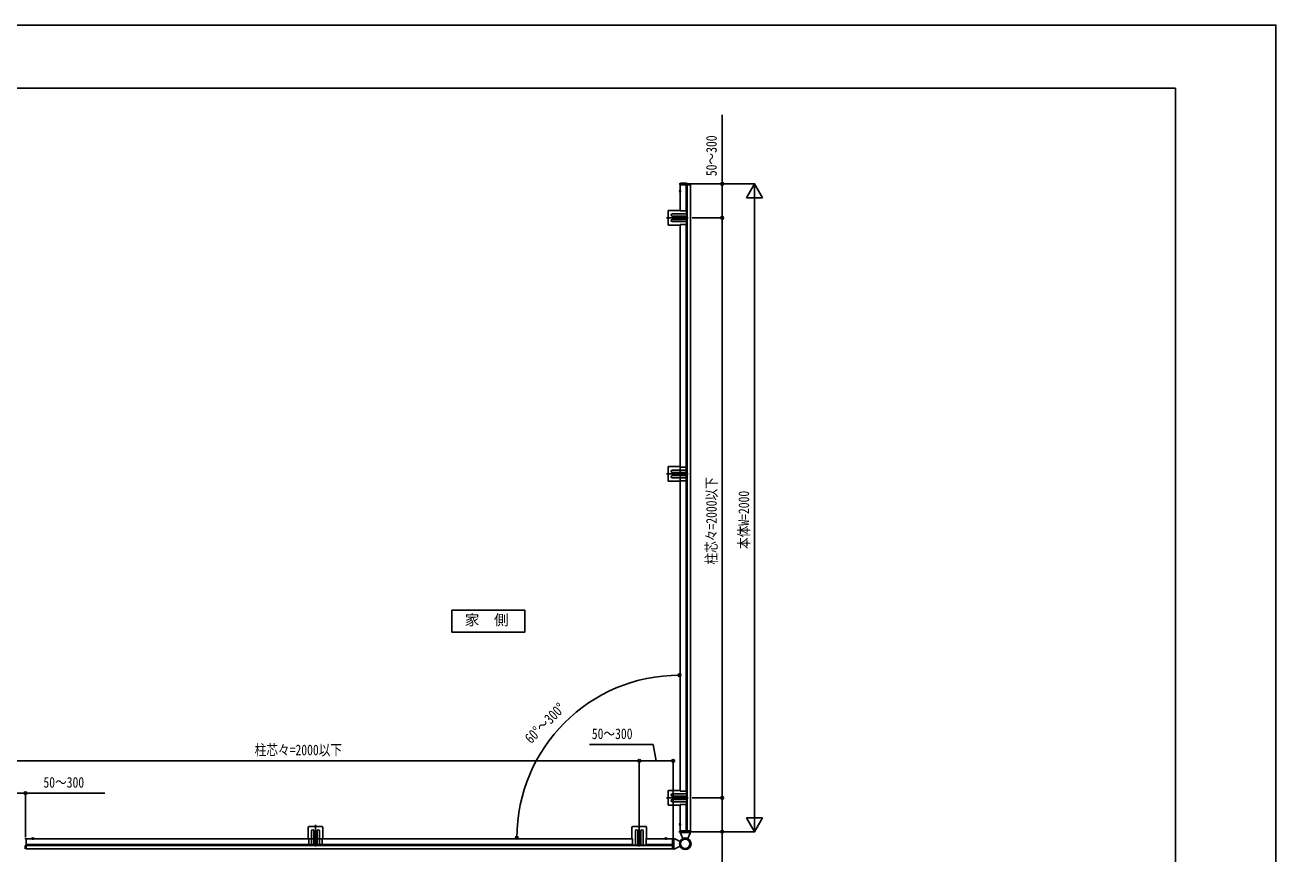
# Model space of a CAD drawing. Units: millimetres, scale not verified. Extents: x -4205 to 4205, y -2970 to 2970.
# Drawn here: x 342 to 4205, y 411 to 2970 of the extents above; entities that cross this region are included whole.
import ezdxf
from ezdxf.enums import TextEntityAlignment as Align

# ---------------------------------------------------------------- set-up
doc = ezdxf.new("R2010")
doc.units = ezdxf.units.MM
doc.header["$LTSCALE"] = 10
for name, color, linetype in [('0-2_USER1', 3, 'Continuous'), ('0-3_YKK_A1', 4, 'Continuous'), ('0-4_YKK_D', 6, 'Continuous'), ('0-5_YKK_ZWAK', 7, 'Continuous')]:
    doc.layers.add(name, color=color, linetype=linetype)
doc.styles.add('ＭＳ ゴシック', font='')
doc.styles.get('ＭＳ ゴシック').set_extended_font_data('MS Gothic')

msp = doc.modelspace()

# ---------------------------------------------------------------- linework, layer by layer
at = {"layer": '0-2_USER1'}
msp.add_lwpolyline([(1885.47, 1095.45), (1885.47, 1162.95), (1660.47, 1162.95), (1660.47, 1095.45)], close=True, dxfattribs=at)
at = {"layer": '0-3_YKK_A1'}
for p, q in [((2395.7, 2479.37), (2362.37, 2479.37)), ((2365.14, 2476.87), (2365.32, 2480.43)), ((2365.14, 2476.87), (2387.04, 2476.87)), ((2365.59, 2476.87), (2365.59, 2395.87)), ((2365.59, 2476.87), (2396.59, 2476.87)), ((2366.32, 2481.37), (2376.09, 2481.37)), ((2376.09, 2481.37), (2385.85, 2481.37)), ((2383.59, 2476.87), (2383.59, 2395.87)), ((2386.59, 2476.87), (2386.59, 481.87)), ((2396.59, 2476.87), (2386.59, 2476.87)), ((2386.85, 2480.43), (2386.94, 2478.78)), ((2395.82, 2478.87), (2387.35, 2478.87)), ((2396.59, 2476.87), (2396.59, 481.87)), ((2396.89, 2476.87), (2396.82, 2477.93)), ((2362.09, 2456.87), (2368.66, 2456.87)), ((2365.59, 2460.85), (2365.59, 2452.9)), ((2327.59, 2395.37), (2327.59, 2354.37)), ((2365.09, 2397.57), (2329.79, 2397.57)), ((2365.09, 2397.57), (2365.09, 2395.87)), ((2384.76, 2395.87), (2365.09, 2395.87)), ((2384.76, 2386.87), (2384.76, 2395.87)), ((2389.76, 2374.87), (2322.59, 2374.87)), ((2384.76, 2379.87), (2341.08, 2379.87)), ((2341.09, 2386.87), (2384.76, 2386.87)), ((2341.09, 2369.87), (2384.76, 2369.87)), ((2384.76, 2362.87), (2341.09, 2362.87)), ((2366.64, 2374.87), (2358.14, 2374.87)), ((2361.97, 2376.12), (2361.97, 2376.95)), ((2362.39, 2379.87), (2362.39, 2369.87)), ((2362.8, 2373.63), (2362.8, 2372.8)), ((2384.76, 2369.87), (2384.76, 2379.87)), ((2384.76, 2353.87), (2384.76, 2362.87)), ((2385.76, 2380.87), (2385.76, 2385.87)), ((2385.76, 2368.87), (2385.76, 2363.87)), ((2329.79, 2352.17), (2365.09, 2352.17)), ((2365.09, 2353.87), (2384.76, 2353.87)), ((2365.09, 2353.87), (2365.09, 2352.17)), ((2365.59, 2353.87), (2365.59, 604.87)), ((2383.59, 2353.87), (2383.59, 604.87)), ((2389.76, 1583.87), (2322.59, 1583.87)), ((2327.59, 1604.37), (2327.59, 1563.37)), ((2365.09, 1606.57), (2329.79, 1606.57)), ((2384.76, 1588.87), (2341.08, 1588.87)), ((2341.09, 1595.87), (2384.76, 1595.87)), ((2366.64, 1583.87), (2358.14, 1583.87)), ((2361.97, 1585.12), (2361.97, 1585.95)), ((2362.39, 1588.87), (2362.39, 1578.87)), ((2365.09, 1606.57), (2365.09, 1604.87)), ((2384.76, 1604.87), (2365.09, 1604.87)), ((2384.76, 1595.87), (2384.76, 1604.87)), ((2384.76, 1578.87), (2384.76, 1588.87)), ((2385.76, 1589.87), (2385.76, 1594.87)), ((2329.79, 1561.17), (2365.09, 1561.17)), ((2341.09, 1578.87), (2384.76, 1578.87)), ((2384.76, 1571.87), (2341.09, 1571.87)), ((2362.8, 1582.63), (2362.8, 1581.8)), ((2365.09, 1562.87), (2384.76, 1562.87)), ((2365.09, 1562.87), (2365.09, 1561.17)), ((2384.76, 1562.87), (2384.76, 1571.87)), ((2385.76, 1577.87), (2385.76, 1572.87)), ((2389.76, 583.87), (2322.59, 583.87)), ((2327.59, 604.37), (2327.59, 563.37)), ((2365.09, 606.57), (2329.79, 606.57)), ((2384.76, 588.87), (2341.08, 588.87)), ((2341.09, 595.87), (2384.76, 595.87)), ((2366.64, 583.87), (2358.14, 583.87)), ((2361.97, 585.12), (2361.97, 585.95)), ((2362.39, 588.87), (2362.39, 578.87)), ((2362.8, 582.63), (2362.8, 581.8)), ((2365.09, 606.57), (2365.09, 604.87)), ((2384.76, 604.87), (2365.09, 604.87)), ((2384.76, 595.87), (2384.76, 604.87)), ((2384.76, 578.87), (2384.76, 588.87)), ((2385.76, 589.87), (2385.76, 594.87)), ((2329.79, 561.17), (2365.09, 561.17)), ((2341.09, 578.87), (2384.76, 578.87)), ((2384.76, 571.87), (2341.09, 571.87)), ((2365.09, 562.87), (2384.76, 562.87)), ((2365.09, 562.87), (2365.09, 561.17)), ((2365.59, 562.87), (2365.59, 481.87)), ((2383.59, 562.87), (2383.59, 481.87)), ((2384.76, 562.87), (2384.76, 571.87)), ((2385.76, 577.87), (2385.76, 572.87)), ((2365.59, 497.9), (2365.59, 505.85)), ((1216.24, 493.17), (1216.24, 457.87)), ((1259.44, 495.37), (1218.44, 495.37)), ((1226.94, 438.2), (1226.94, 481.87)), ((1233.94, 481.87), (1233.94, 438.2)), ((1238.94, 433.2), (1238.94, 500.37)), ((1238.94, 456.32), (1238.94, 464.82)), ((1243.94, 438.2), (1243.94, 481.88)), ((1250.94, 481.87), (1250.94, 438.2)), ((1261.64, 457.87), (1261.64, 493.17)), ((2216.24, 493.17), (2216.24, 457.87)), ((2259.44, 495.37), (2218.44, 495.37)), ((2226.94, 438.2), (2226.94, 481.87)), ((2233.94, 481.87), (2233.94, 438.2)), ((2238.94, 433.2), (2238.94, 500.37)), ((2238.94, 456.32), (2238.94, 464.82)), ((2243.94, 438.2), (2243.94, 481.88)), ((2250.94, 481.87), (2250.94, 438.2)), ((2261.64, 457.87), (2261.64, 493.17)), ((2396.72, 479.37), (2360.95, 479.37)), ((2362.09, 501.87), (2368.66, 501.87)), ((2364.74, 477.87), (2364.74, 481.37)), ((2386.32, 481.37), (2364.74, 481.37)), ((2396.59, 481.87), (2365.59, 481.87)), ((2365.74, 476.87), (2365.74, 474.37)), ((2396.14, 476.87), (2365.74, 476.87)), ((2396.14, 476.87), (2365.74, 476.87)), ((2365.74, 474.37), (2373.42, 457.9)), ((2366.66, 481.37), (2367.24, 480.37)), ((2367.24, 481.37), (2367.24, 481.87)), ((2369.94, 480.37), (2367.24, 480.37)), ((2370.52, 481.37), (2369.94, 480.37)), ((2383.74, 479.37), (2383.74, 481.37)), ((2397.14, 479.37), (2383.74, 479.37)), ((2384.24, 481.37), (2384.24, 481.87)), ((2396.44, 481.87), (2386.44, 481.87)), ((2386.74, 479.37), (2386.74, 480.08)), ((2395.82, 479.87), (2387.35, 479.87)), ((2396.14, 474.37), (2388.46, 457.9)), ((2396.14, 476.87), (2396.14, 474.37)), ((2396.89, 481.87), (2396.82, 480.81)), ((2397.14, 477.87), (2397.14, 479.37)), ((343.44, 457.82), (341.44, 457.72)), ((342.88, 435.95), (343.44, 435.92)), ((342.94, 427.14), (342.94, 435.61)), ((343.44, 457.82), (345.44, 457.72)), ((344, 435.95), (343.44, 435.92)), ((343.94, 427.14), (343.94, 435.61)), ((345.94, 426.07), (344.88, 426.14)), ((345.44, 457.72), (345.44, 436.64)), ((2217.94, 457.37), (345.94, 457.37)), ((345.94, 457.37), (345.94, 426.37)), ((2217.94, 439.37), (345.94, 439.37)), ((2340.94, 436.37), (345.94, 436.37)), ((2340.94, 426.37), (345.94, 426.37)), ((361.96, 457.37), (369.91, 457.37)), ((365.94, 460.87), (365.94, 454.3)), ((1217.94, 457.87), (1216.24, 457.87)), ((1217.94, 457.87), (1217.94, 438.2)), ((1217.94, 438.2), (1226.94, 438.2)), ((1232.94, 437.2), (1227.94, 437.2)), ((1243.94, 460.57), (1233.94, 460.57)), ((1233.94, 438.2), (1243.94, 438.2)), ((1237.7, 460.16), (1236.87, 460.16)), ((1240.19, 460.99), (1241.02, 460.99)), ((1244.94, 437.2), (1249.94, 437.2)), ((1250.94, 438.2), (1259.94, 438.2)), ((1259.94, 438.2), (1259.94, 457.87)), ((1261.64, 457.87), (1259.94, 457.87)), ((2217.94, 457.87), (2216.24, 457.87)), ((2217.94, 457.87), (2217.94, 438.2)), ((2217.94, 438.2), (2226.94, 438.2)), ((2232.94, 437.2), (2227.94, 437.2)), ((2243.94, 460.57), (2233.94, 460.57)), ((2233.94, 438.2), (2243.94, 438.2)), ((2237.69, 460.16), (2236.86, 460.16)), ((2240.18, 460.99), (2241.01, 460.99)), ((2244.94, 437.2), (2249.94, 437.2)), ((2250.94, 438.2), (2259.94, 438.2)), ((2259.94, 438.2), (2259.94, 457.87)), ((2261.64, 457.87), (2259.94, 457.87)), ((2340.94, 457.37), (2259.94, 457.37)), ((2340.94, 439.37), (2259.94, 439.37)), ((2324.91, 457.37), (2316.96, 457.37)), ((2320.94, 460.87), (2320.94, 454.3)), ((2340.94, 457.37), (2340.94, 436.37)), ((2341.44, 455.57), (2340.94, 455.57)), ((2342, 436.46), (2340.94, 436.52)), ((2340.94, 436.52), (2340.94, 425.92)), ((2340.94, 426.37), (2340.94, 436.37)), ((2340.94, 425.92), (2342, 425.99)), ((2344.94, 458.07), (2341.44, 458.07)), ((2341.44, 436.49), (2341.44, 458.07)), ((2343.44, 439.07), (2341.44, 439.07)), ((2343.44, 436.07), (2342.73, 436.07)), ((2342.94, 426.99), (2342.94, 435.46)), ((2343.44, 427.1), (2343.44, 462.84)), ((2343.44, 425.67), (2343.44, 439.07)), ((2344.94, 425.67), (2343.44, 425.67)), ((2345.94, 457.07), (2345.94, 426.67)), ((2345.94, 457.07), (2348.44, 457.07)), ((2345.94, 426.67), (2345.94, 457.07)), ((2345.94, 426.67), (2348.44, 426.67)), ((2348.44, 457.07), (2364.91, 449.39)), ((2348.44, 426.67), (2364.91, 434.36))]:
    msp.add_line(p, q, dxfattribs=at)
for points in [[(2386.35, 2477.93), (2386.29, 2476.87), (2396.89, 2476.87)], [(2363.51, 2458.95), (2365.38, 2458.02), (2365.99, 2456.87)], [(2363.51, 2454.8), (2365.38, 2455.73), (2365.99, 2456.87)], [(2361.14, 2374.46), (2360.31, 2374.46), (2360.31, 2375.29), (2361.14, 2375.29)], [(2361.97, 2376.95), (2362.8, 2376.95), (2362.8, 2376.12)], [(2362.8, 2372.8), (2361.97, 2372.8), (2361.97, 2373.63)], [(2363.63, 2375.29), (2364.46, 2375.29), (2364.46, 2374.46), (2363.63, 2374.46)], [(2361.14, 1583.46), (2360.31, 1583.46), (2360.31, 1584.29), (2361.14, 1584.29)], [(2361.97, 1585.95), (2362.8, 1585.95), (2362.8, 1585.12)], [(2363.63, 1584.29), (2364.46, 1584.29), (2364.46, 1583.46), (2363.63, 1583.46)], [(2362.8, 1581.8), (2361.97, 1581.8), (2361.97, 1582.63)], [(2361.14, 583.46), (2360.31, 583.46), (2360.31, 584.29), (2361.14, 584.29)], [(2361.97, 585.95), (2362.8, 585.95), (2362.8, 585.12)], [(2362.8, 581.8), (2361.97, 581.8), (2361.97, 582.63)], [(2363.63, 584.29), (2364.46, 584.29), (2364.46, 583.46), (2363.63, 583.46)], [(2363.51, 503.95), (2365.38, 503.02), (2365.99, 501.87)], [(2363.51, 499.8), (2365.38, 500.73), (2365.99, 501.87)], [(2386.35, 480.81), (2386.29, 481.87), (2396.89, 481.87)], [(344.88, 436.61), (345.94, 436.67), (345.94, 426.07)], [(363.86, 459.45), (364.79, 457.59), (365.94, 456.98)], [(368.01, 459.45), (367.08, 457.59), (365.94, 456.98)], [(1236.87, 460.16), (1236.87, 460.99), (1237.7, 460.99)], [(1238.53, 461.82), (1238.53, 462.65), (1239.36, 462.65), (1239.36, 461.82)], [(1239.36, 459.33), (1239.36, 458.5), (1238.53, 458.5), (1238.53, 459.33)], [(1241.02, 460.99), (1241.02, 460.16), (1240.19, 460.16)], [(2236.86, 460.16), (2236.86, 460.99), (2237.69, 460.99)], [(2238.52, 461.82), (2238.52, 462.65), (2239.35, 462.65), (2239.35, 461.82)], [(2239.35, 459.33), (2239.35, 458.5), (2238.52, 458.5), (2238.52, 459.33)], [(2241.01, 460.99), (2241.01, 460.16), (2240.18, 460.16)], [(2318.86, 459.45), (2319.79, 457.59), (2320.94, 456.98)], [(2323.01, 459.45), (2322.08, 457.59), (2320.94, 456.98)]]:
    msp.add_lwpolyline(points, dxfattribs=at)
for centre, radius in [((2362.39, 2374.87), 4.25), ((2362.39, 1583.87), 4.25), ((2362.39, 583.87), 4.25), ((1238.94, 460.57), 4.25), ((2238.94, 460.57), 4.25), ((2380.94, 441.87), 17.7), ((2380.94, 441.87), 16.2), ((2380.94, 441.87), 14.47)]:
    msp.add_circle(centre, radius, dxfattribs=at)
for centre, radius, start, end in [((2366.32, 2480.37), 1, 90, 177), ((2385.85, 2480.37), 1, 3, 90), ((2387.35, 2477.87), 1, 90, 176.5), ((2395.82, 2477.87), 1, 3.5, 90), ((2368.39, 2456.87), 5.3, 127.71409, 232.28591), ((2365.31, 2460.85), 0.274, 0, 127.71409), ((2365.31, 2452.9), 0.274, 232.28591, 0), ((2329.79, 2395.37), 2.2, 90, 180), ((2341.09, 2383.37), 3.5, 90, 270), ((2341.09, 2366.37), 3.5, 90, 270), ((2361.14, 2376.12), 0.83, 270, 0), ((2361.14, 2373.63), 0.83, 0, 90), ((2363.63, 2376.12), 0.83, 180, 270), ((2363.63, 2373.63), 0.83, 90, 180), ((2384.76, 2385.87), 1, 0, 90), ((2384.76, 2380.87), 1, 270, 0), ((2384.76, 2368.87), 1, 0, 90), ((2384.76, 2363.87), 1, 270, 0), ((2329.79, 2354.37), 2.2, 180, 270), ((2329.79, 1604.37), 2.2, 90, 180), ((2341.09, 1592.37), 3.5, 90, 270), ((2361.14, 1585.12), 0.83, 270, 0), ((2363.63, 1585.12), 0.83, 180, 270), ((2384.76, 1594.87), 1, 0, 90), ((2384.76, 1589.87), 1, 270, 0), ((2329.79, 1563.37), 2.2, 180, 270), ((2341.09, 1575.37), 3.5, 90, 270), ((2361.14, 1582.63), 0.83, 0, 90), ((2363.63, 1582.63), 0.83, 90, 180), ((2384.76, 1577.87), 1, 0, 90), ((2384.76, 1572.87), 1, 270, 0), ((2329.79, 604.37), 2.2, 90, 180), ((2341.09, 592.37), 3.5, 90, 270), ((2361.14, 585.12), 0.83, 270, 0), ((2361.14, 582.63), 0.83, 0, 90), ((2363.63, 585.12), 0.83, 180, 270), ((2363.63, 582.63), 0.83, 90, 180), ((2384.76, 594.87), 1, 0, 90), ((2384.76, 589.87), 1, 270, 0), ((2329.79, 563.37), 2.2, 180, 270), ((2341.09, 575.37), 3.5, 90, 270), ((2384.76, 577.87), 1, 0, 90), ((2384.76, 572.87), 1, 270, 0), ((2368.39, 501.87), 5.3, 127.71409, 232.28591), ((2365.31, 505.85), 0.274, 0, 127.71409), ((1218.44, 493.17), 2.2, 90, 180), ((1230.44, 481.87), 3.5, 0, 180), ((1247.44, 481.87), 3.5, 0, 180), ((1259.44, 493.17), 2.2, 0, 90), ((2218.44, 493.17), 2.2, 90, 180), ((2230.44, 481.87), 3.5, 0, 180), ((2247.44, 481.87), 3.5, 0, 180), ((2259.44, 493.17), 2.2, 0, 90), ((2365.74, 477.87), 1, 180, 270), ((2365.31, 497.9), 0.274, 232.28591, 0), ((2387.35, 480.87), 1, 183.5, 270), ((2395.82, 480.87), 1, 270, 356.5), ((2396.14, 477.87), 1, 270, 0), ((341.94, 435.61), 1, 0, 86.5), ((341.94, 427.14), 1, 273.5, 0), ((344.94, 435.61), 1, 93.5, 180), ((344.94, 427.14), 1, 180, 266.5), ((361.96, 457.65), 0.274, 142.28591, 270), ((365.94, 454.57), 5.3, 37.71409, 142.28591), ((369.91, 457.65), 0.274, 270, 37.71409), ((1227.94, 438.2), 1, 180, 270), ((1232.94, 438.2), 1, 270, 0), ((1237.7, 461.82), 0.83, 270, 0), ((1237.7, 459.33), 0.83, 0, 90), ((1240.19, 461.82), 0.83, 180, 270), ((1240.19, 459.33), 0.83, 90, 180), ((1244.94, 438.2), 1, 180, 270), ((1249.94, 438.2), 1, 270, 0), ((2227.94, 438.2), 1, 180, 270), ((2232.94, 438.2), 1, 270, 0), ((2237.69, 461.82), 0.83, 270, 0), ((2237.69, 459.33), 0.83, 0, 90), ((2240.18, 461.82), 0.83, 180, 270), ((2240.18, 459.33), 0.83, 90, 180), ((2244.94, 438.2), 1, 180, 270), ((2249.94, 438.2), 1, 270, 0), ((2316.96, 457.65), 0.274, 142.28591, 270), ((2320.94, 454.57), 5.3, 37.71409, 142.28591), ((2324.91, 457.65), 0.274, 270, 37.71409), ((2341.94, 435.46), 1, 0, 86.5), ((2341.94, 426.99), 1, 273.5, 0), ((2344.94, 457.07), 1, 0, 90), ((2344.94, 426.67), 1, 270, 0), ((2380.94, 441.87), 18, 64.87018, 115.12982)]:
    msp.add_arc(centre, radius, start, end, dxfattribs=at)
at = {"layer": '0-4_YKK_D'}
for p, q in [((2396.7, 2479.37), (2495.94, 2479.37)), ((2396.7, 2479.37), (2595.94, 2479.37)), ((2594.94, 2479.37), (2570.44, 2436.94)), ((2594.94, 2479.37), (2619.44, 2436.94)), ((2594.94, 2479.37), (2594.94, 2394.5)), ((2570.44, 2436.94), (2619.44, 2436.94)), ((2594.94, 2430.37), (2594.94, 528.37)), ((2402.14, 2374.87), (2495.94, 2374.87)), ((2402.14, 2374.87), (2495.94, 2374.87)), ((2494.94, 2374.87), (2494.94, 583.87)), ((213.94, 698.36), (2238.94, 698.36)), ((2238.94, 501.37), (2238.94, 699.36)), ((2238.94, 501.37), (2238.94, 699.36)), ((2238.94, 698.36), (2343.44, 698.36)), ((2343.44, 463.84), (2343.44, 699.36)), ((343.44, 462.26), (343.44, 599.36)), ((2402.14, 583.87), (2495.94, 583.87)), ((2402.14, 583.87), (2495.94, 583.87)), ((2594.94, 479.37), (2594.94, 564.24)), ((2594.94, 479.37), (2570.44, 521.81)), ((2619.44, 521.81), (2570.44, 521.81)), ((2594.94, 479.37), (2619.44, 521.81)), ((2397.72, 479.37), (2495.94, 479.37)), ((2397.72, 479.37), (2595.94, 479.37))]:
    msp.add_line(p, q, dxfattribs=at)
for points in [[(2494.94, 2374.87), (2494.94, 2479.37), (2494.94, 2692.77)], [(2291.19, 698.36), (2281.68, 748.36), (2085.28, 748.36)], [(213.94, 598.36), (343.44, 598.36), (588.22, 598.36)], [(2494.94, 583.87), (2494.94, 479.37), (2494.94, 265.97)]]:
    msp.add_lwpolyline(points, dxfattribs=at)
for centre in [(2494.94, 2479.37), (2494.94, 2374.87), (2494.94, 2374.87), (2362.94, 962.6), (2238.94, 698.36), (2238.94, 698.36), (2343.44, 698.36), (343.44, 598.36), (2494.94, 583.87), (2494.94, 583.87), (1861, 460.66), (2494.94, 479.37)]:
    msp.add_circle(centre, 4.25, dxfattribs=at)
msp.add_arc((2362.94, 460.66), 501.94, 90, 180, dxfattribs=at)
at = {"layer": '0-5_YKK_ZWAK'}
for q in [(-3904.98, 2775), (3895.02, -2525)]:
    msp.add_line((3895.02, 2775), q, dxfattribs=at)
msp.add_lwpolyline([(-4205, -2970), (4205, -2970), (4205, 2970), (-4205, 2970)], close=True, dxfattribs=at)

# ---------------------------------------------------------------- texts
at = {"layer": '0-2_USER1', "style": 'ＭＳ ゴシック'}
msp.add_text('家\u3000側', height=32.99, dxfattribs=at).set_placement((1700.17, 1106.7), align=Align.BOTTOM_LEFT)
at = {"layer": '0-4_YKK_D', "style": 'ＭＳ ゴシック', "width": 0.8}
for s, rotation, p in [('50～300', 90, (2487.94, 2503.37)), ('柱芯々=2000以下', 90, (2487.94, 1304.17)), ('本体W=2000', 90, (2587.94, 1352.17)), ('60°～300°', 45, (1911.85, 742.05))]:
    msp.add_text(s, height=32.99, rotation=rotation, dxfattribs=at).set_placement(p, align=Align.BOTTOM_LEFT)
for s, p in [('50～300', (2092.28, 755.36)), ('柱芯々=2000以下', (1051.24, 705.36)), ('50～300', (398.82, 605.36))]:
    msp.add_text(s, height=32.99, dxfattribs=at).set_placement(p, align=Align.BOTTOM_LEFT)

doc.saveas('drawing.dxf')
